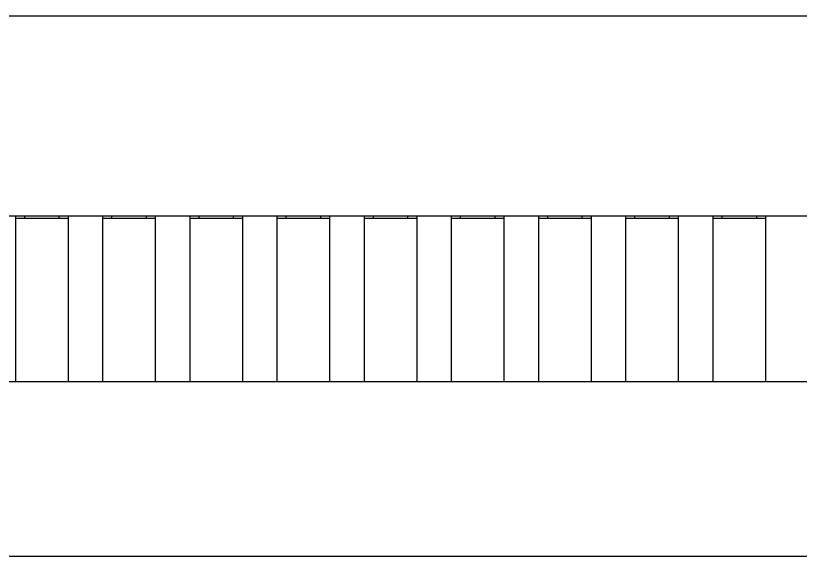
# Model space of a CAD drawing. Header units: inches. Extents: x -13 to 240, y -18 to 126.
# Drawn here: x 183.927 to 188.427, y 47.766 to 50.866 of the extents above; entities that cross this region are included whole.
import ezdxf

# ---------------------------------------------------------------- set-up
doc = ezdxf.new("R2010")
doc.units = ezdxf.units.IN
doc.header["$LTSCALE"] = 1.21
doc.header["$MEASUREMENT"] = 0
doc.layers.get('0').update_dxf_attribs({"linetype": 'CONTINUOUS'})

msp = doc.modelspace()

# ---------------------------------------------------------------- linework, layer by layer
at = {"color": 7, "linetype": 'Continuous'}
for p, q in [((178.9766, 50.8663), (197.1766, 50.8663)), ((195.9268, 49.7159), (180.2268, 49.7159)), ((183.9268, 48.7663), (183.9268, 49.7159)), ((183.9268, 49.7059), (184.2268, 49.7059)), ((183.9766, 49.7159), (183.9766, 49.7059)), ((184.1766, 49.7059), (184.1766, 49.7159)), ((184.2268, 49.7159), (184.2268, 48.7663)), ((184.4268, 48.7663), (184.4268, 49.7159)), ((184.4268, 49.7059), (184.7268, 49.7059)), ((184.4766, 49.7159), (184.4766, 49.7059)), ((184.6766, 49.7059), (184.6766, 49.7159)), ((184.7268, 49.7159), (184.7268, 48.7663)), ((184.9268, 48.7663), (184.9268, 49.7159)), ((184.9268, 49.7059), (185.2268, 49.7059)), ((184.9766, 49.7159), (184.9766, 49.7059)), ((185.1766, 49.7059), (185.1766, 49.7159)), ((185.2268, 49.7159), (185.2268, 48.7663)), ((185.4268, 48.7663), (185.4268, 49.7159)), ((185.4268, 49.7059), (185.7268, 49.7059)), ((185.4766, 49.7159), (185.4766, 49.7059)), ((185.6766, 49.7059), (185.6766, 49.7159)), ((185.7268, 49.7159), (185.7268, 48.7663)), ((185.9268, 48.7663), (185.9268, 49.7159)), ((185.9268, 49.7059), (186.2268, 49.7059)), ((185.9766, 49.7159), (185.9766, 49.7059)), ((186.1766, 49.7059), (186.1766, 49.7159)), ((186.2268, 49.7159), (186.2268, 48.7663)), ((186.4268, 48.7663), (186.4268, 49.7159)), ((186.4268, 49.7059), (186.7268, 49.7059)), ((186.4766, 49.7159), (186.4766, 49.7059)), ((186.6766, 49.7059), (186.6766, 49.7159)), ((186.7268, 49.7159), (186.7268, 48.7663)), ((186.9268, 48.7663), (186.9268, 49.7159)), ((186.9268, 49.7059), (187.2268, 49.7059)), ((186.9766, 49.7159), (186.9766, 49.7059)), ((187.1766, 49.7059), (187.1766, 49.7159)), ((187.2268, 49.7159), (187.2268, 48.7663)), ((187.4268, 48.7663), (187.4268, 49.7159)), ((187.4268, 49.7059), (187.7268, 49.7059)), ((187.4766, 49.7159), (187.4766, 49.7059)), ((187.6766, 49.7059), (187.6766, 49.7159)), ((187.7268, 49.7159), (187.7268, 48.7663)), ((187.9268, 48.7663), (187.9268, 49.7159)), ((187.9268, 49.7059), (188.2268, 49.7059)), ((187.9766, 49.7159), (187.9766, 49.7059)), ((188.1766, 49.7059), (188.1766, 49.7159)), ((188.2268, 49.7159), (188.2268, 48.7663)), ((197.1766, 48.7663), (178.9766, 48.7663)), ((178.5266, 47.7663), (197.6266, 47.7663))]:
    msp.add_line(p, q, dxfattribs=at)

doc.saveas('drawing.dxf')
